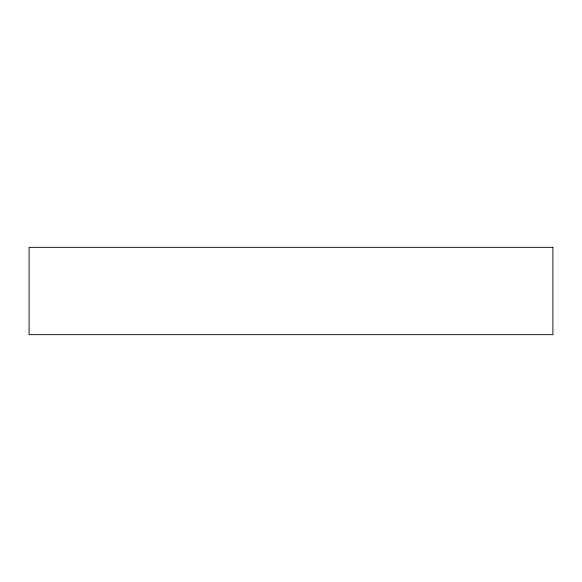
<?xml version="1.0" encoding="UTF-8"?>
<svg xmlns="http://www.w3.org/2000/svg" width="582" height="582" viewBox="0 0 582 582"><rect width="100%" height="100%" fill="white"/><g stroke="black" fill="none" stroke-linecap="round" stroke-linejoin="round"><path stroke-width="0.87" d="M552.9 247.35L29.1 247.35L29.1 334.65L552.9 334.65L552.9 247.35"/></g></svg>
